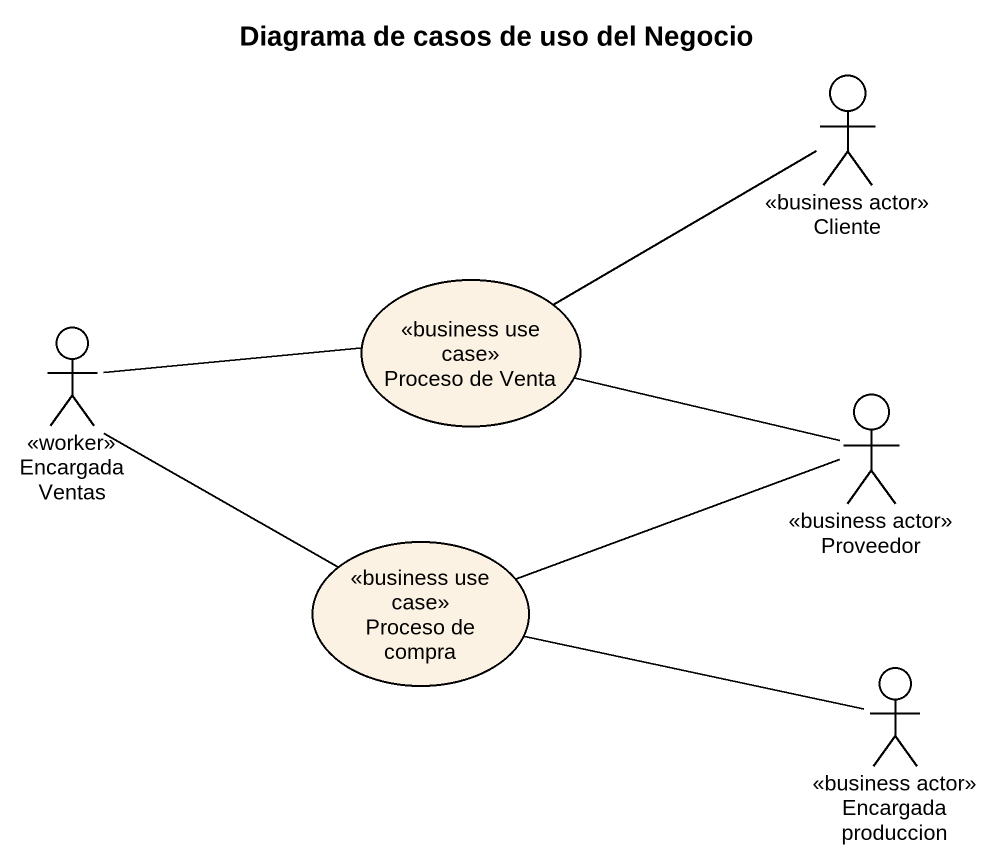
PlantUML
@startuml
title Diagrama de casos de uso del Negocio
actor Cliente <<business actor>>
usecase "Proceso de Venta" as Proceso_de_Venta <<business use case>>
actor "Encargada Ventas" as Encargada_Ventas <<worker>>
actor Proveedor <<business actor>>
usecase "Proceso de compra" as Proceso_de_compra <<business use case>>
actor "Encargada produccion" as Encargada_produccion <<business actor>>
Proceso_de_Venta -right- Cliente
Proceso_de_Venta -right- Proveedor
Encargada_Ventas -right- Proceso_de_Venta
Encargada_Ventas -right- Proceso_de_compra
Proceso_de_compra -right- Proveedor
Proceso_de_compra -right- Encargada_produccion
@enduml
